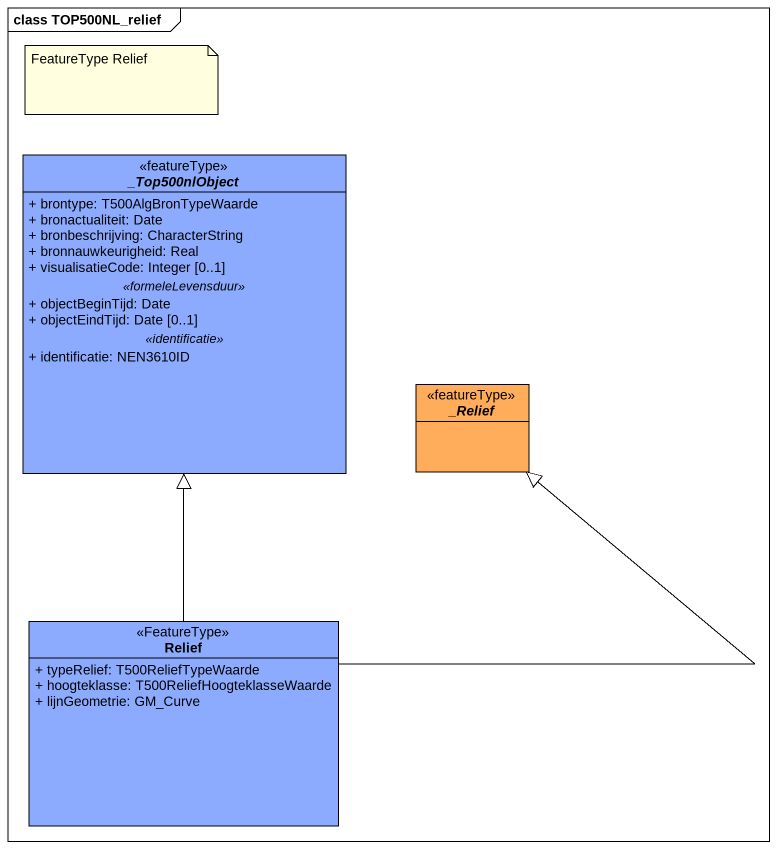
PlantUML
@startuml
mainframe class TOP500NL_relief
hide circle
hide empty members
skinparam classAttributeIconSize 0
abstract class "_Top500nlObject" as Top500nlObject <<featureType>> #8CABFE {
  + brontype: T500AlgBronTypeWaarde
  + bronactualiteit: Date
  + bronbeschrijving: CharacterString
  + bronnauwkeurigheid: Real
  + visualisatieCode: Integer [0..1]
  .. <<formeleLevensduur>> ..
  + objectBeginTijd: Date
  + objectEindTijd: Date [0..1]
  .. <<identificatie>> ..
  + identificatie: NEN3610ID
}
abstract class "_Relief" as Relief <<featureType>> #FFAD5B
class "Relief" as Relief_2 <<FeatureType>> #8CABFE {
  + typeRelief: T500ReliefTypeWaarde
  + hoogteklasse: T500ReliefHoogteklasseWaarde
  + lijnGeometrie: GM_Curve
}
Relief_2 -up-|> Top500nlObject
Relief_2 -up-|> Relief
note as N1
  FeatureType Relief
end note
@enduml
